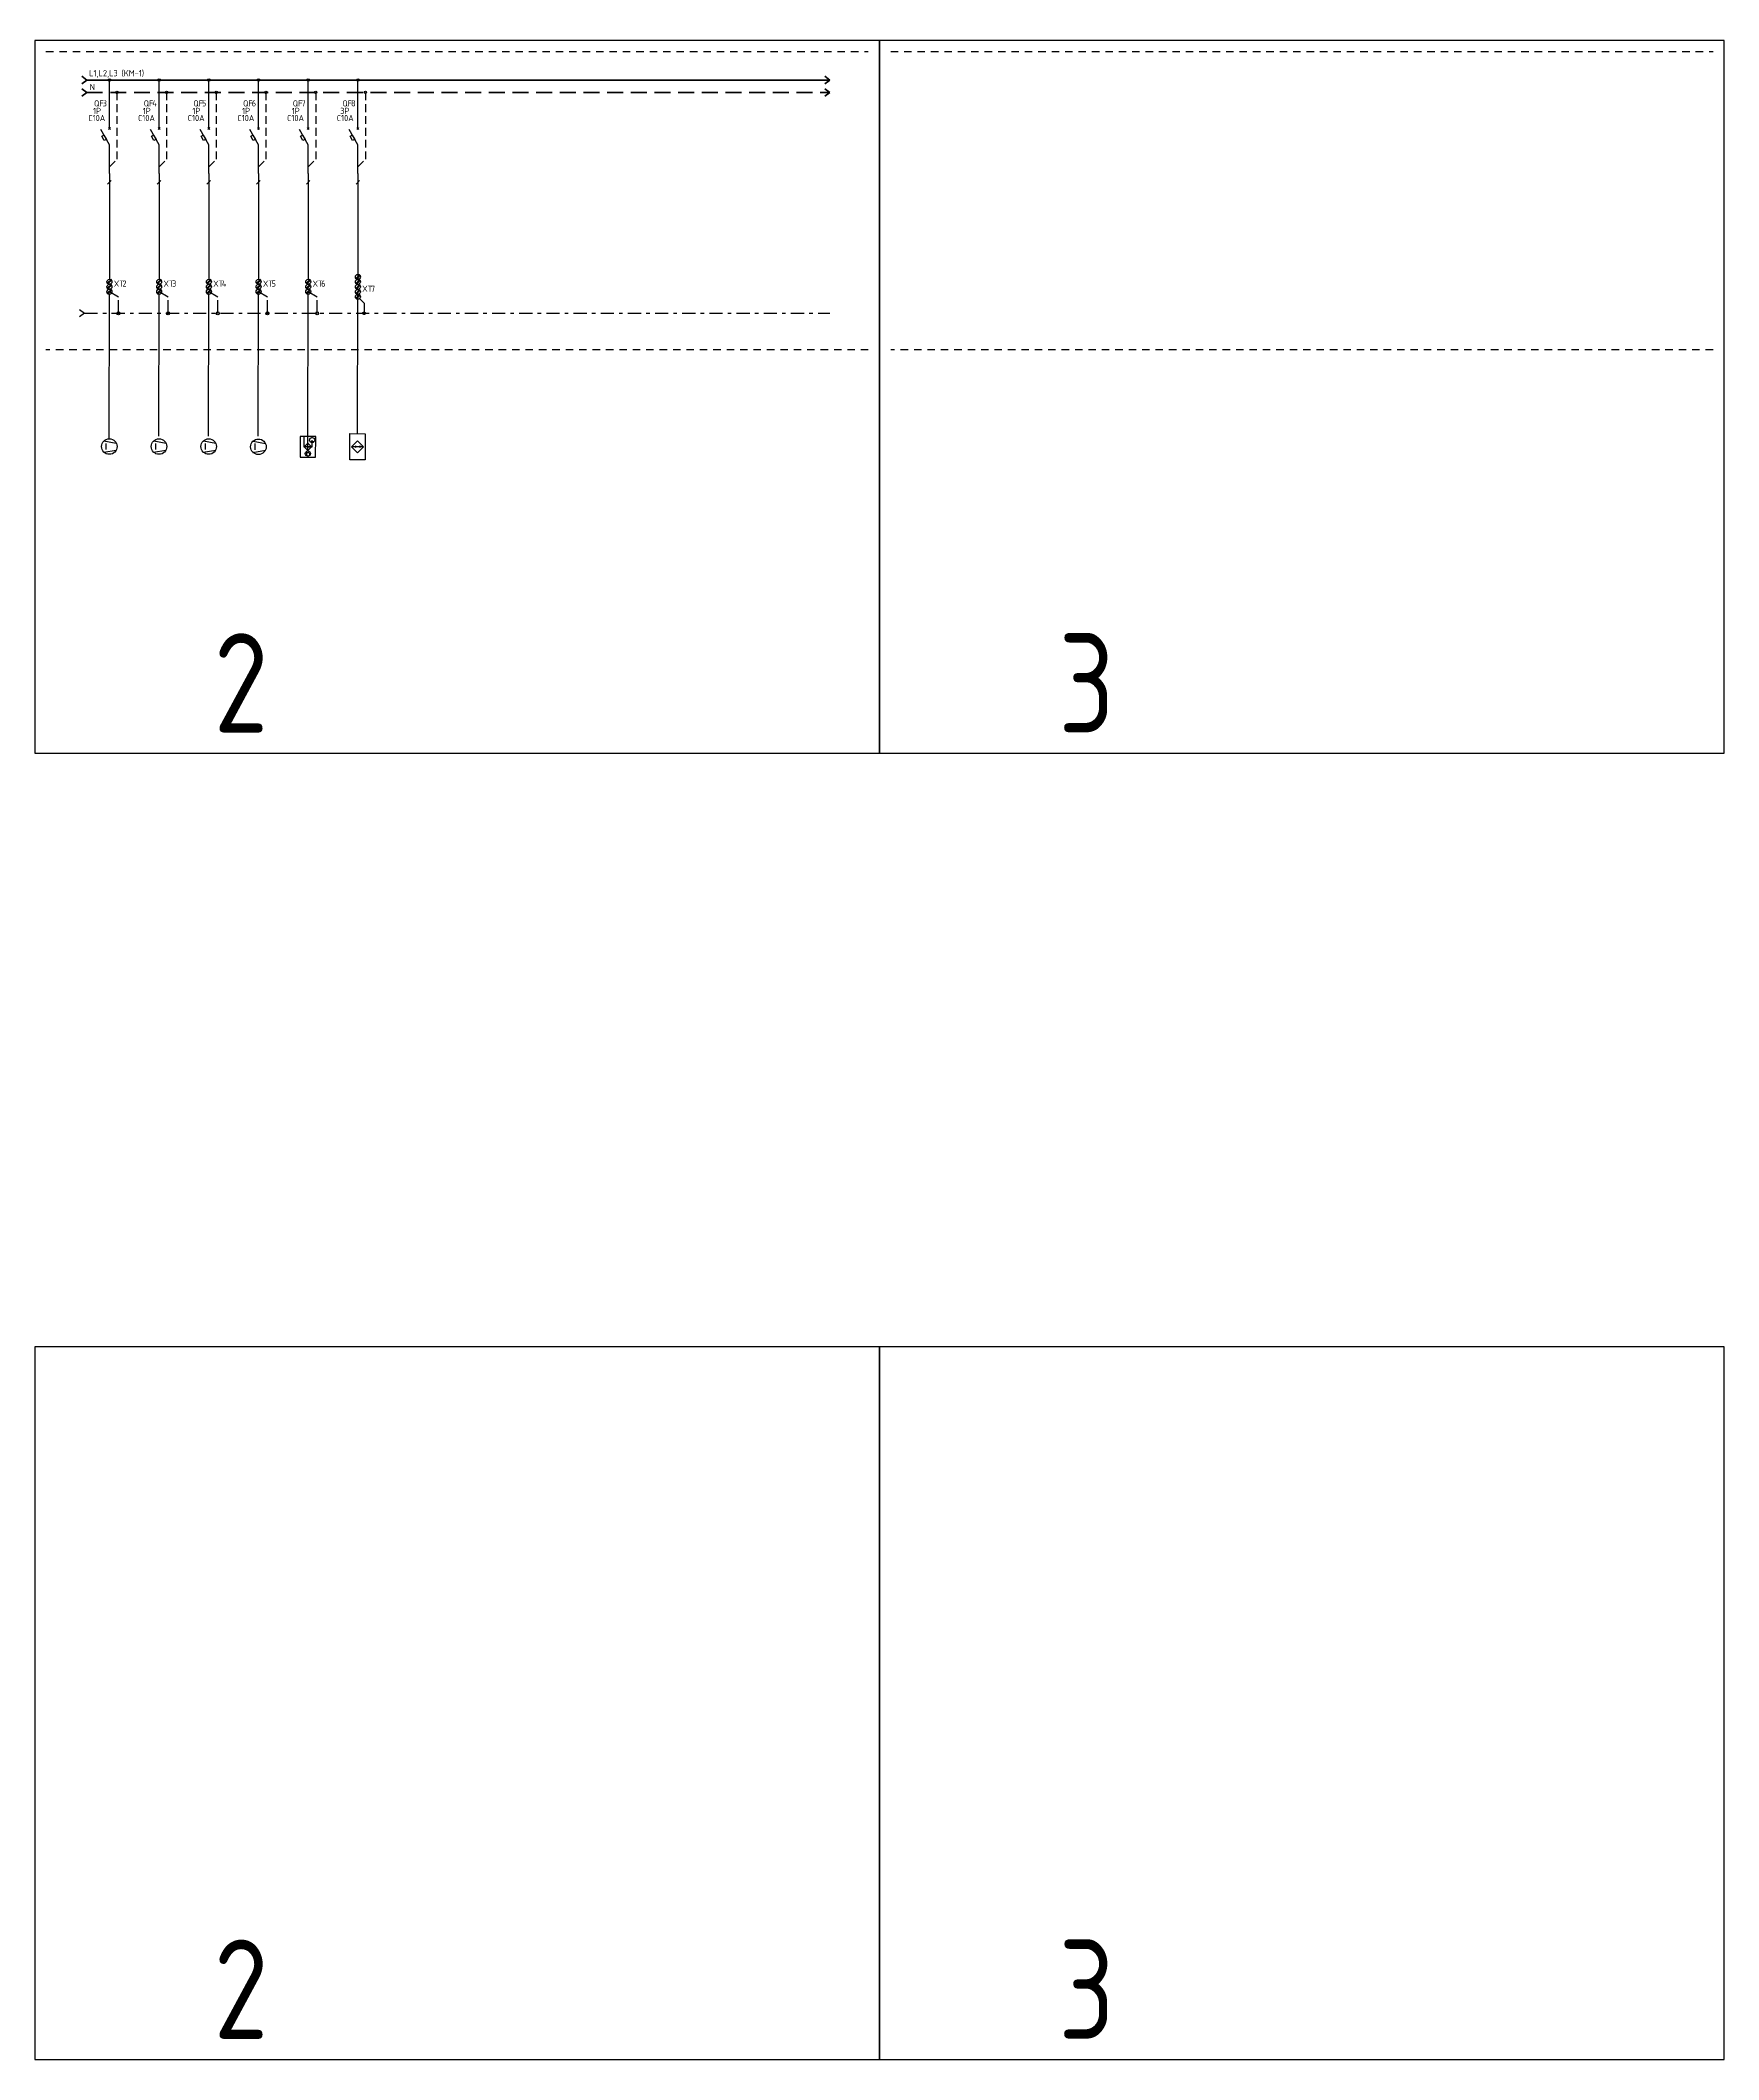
# Model space of a CAD drawing. Header units: millimetres. Extents: x -559267 to 5835, y 0 to 209897.
# Drawn here: x 397 to 1073, y 765 to 1578 of the extents above; entities that cross this region are included whole.
import ezdxf
from ezdxf.enums import TextEntityAlignment as Align

# ---------------------------------------------------------------- set-up
doc = ezdxf.new("R2010")
doc.units = ezdxf.units.MM
for name, pattern in [('CENTER2', [28.575, 19.05, -3.175, 3.175, -3.175]), ('HIDDEN2', [4.7625, 3.175, -1.5875]), ('JIS_02_0.7', [1.35, 0.75, -0.6]), ('Штрихштриховая', [10.936111, 5.291667, -2.116667, 1.411111, -2.116667])]:
    doc.linetypes.add(name, pattern=pattern)
for name, color, linetype in [('0_UNC_5 Доп. Оборудования', 1, 'Continuous'), ('0_XT', 7, 'Continuous'), ('SX_BLOCKS', 7, 'Continuous'), ('SX_PE', 3, 'CENTER2'), ('Нумерация QF', 7, 'Continuous')]:
    doc.layers.add(name, color=color, linetype=linetype)
doc.styles.add('UNC_A', font='GOST2304A_0.ttf')
doc.styles.add('Unecom', font='GOST2304A_0.ttf', dxfattribs={"height": 2.5})

# ---------------------------------------------------------------- blocks, each defined once
blk = doc.blocks.new('*U167')
at = {"lineweight": 40}
for p, q in [((0, 0), (-2, 1.5)), ((0, 0), (-2, -1.5)), ((299.12, 0), (297.12, 1.5)), ((299.12, 0), (297.12, -1.5)), ((0, -5), (-2, -3.5)), ((0, -5), (-2, -6.5)), ((299.12, -5), (297.12, -3.5)), ((299.12, -5), (297.12, -6.5))]:
    blk.add_line(p, q, dxfattribs=at)
at = {"linetype": 'ByBlock', "lineweight": 40}
blk.add_lwpolyline([(0, 0), (299.12, 0)], dxfattribs=at)
at = {"color": 4, "linetype": 'HIDDEN2', "lineweight": 40, "ltscale": 2}
blk.add_lwpolyline([(0, -5), (299.12, -5)], dxfattribs=at)
at = {"insert": (1.24, -1.57), "char_height": 2.5, "attachment_point": 1, "style": 'UNC_A'}
blk.add_mtext_dynamic_manual_height_columns('N', width=3.8436, gutter_width=12.5, heights=[0], dxfattribs=at)
at = {"style": 'UNC_A'}
blk.add_attdef('ЛИНИЯ', (1, 1.5), '', height=2.5, dxfattribs=at)
blk = doc.blocks.new('*U165')
for p, q in [((0, -36.27), (0, -16.73)), ((0, -42.79), (-3.51, -36.72)), ((-0.35, -36.62), (0.35, -35.91)), ((0.35, -36.62), (-0.35, -35.91)), ((0, -54.31), (0, -42.79))]:
    blk.add_line(p, q)
at = {"color": 4, "linetype": 'HIDDEN2'}
for p in [(3, -21.73), (0, -51.65)]:
    blk.add_line(p, (3, -48.65), dxfattribs=at)
blk.add_lwpolyline([(-2.12, -41.12), (-3.12, -39.39), (-2.25, -38.89), (-1.25, -40.62)], close=True)
for centre in [(0, -16.73), (3, -21.73)]:
    blk.add_circle(centre, 0.5)
at = {"insert": (-6.21, -24.9), "char_height": 2.5, "attachment_point": 1, "style": 'Unecom'}
blk.add_mtext_dynamic_manual_height_columns('\\pxql;QF', width=5.7065, gutter_width=12.5, heights=[4.37], dxfattribs=at)
at = {"style": 'Unecom'}
for tag, p in [('P', (-3.4, -30.43)), ('A', (-1.7, -33.28))]:
    blk.add_attdef(tag, text='', height=2.5, dxfattribs=at).set_placement(p, align=Align.RIGHT)
blk.add_attdef('N', (-3.15, -27.4), '', height=2.5, dxfattribs=at)
blk = doc.blocks.new('*U103')
at = {"lineweight": 25}
blk.add_line((-0.7, -0.71), (0.7, 0.71), dxfattribs=at)
blk = doc.blocks.new('*U174')
at = {"color": 18, "true_color": 0x000000, "style": 'Unecom'}
blk.add_attdef('V.', (-0.77, 5.77), '', height=2.5, dxfattribs=at)
at = {"color": 0}
blk.add_wipeout([(0.02, 2.5), (0.57, 2.44), (1.01, 2.29), (1.41, 2.07), (1.82, 1.72), (2.05, 1.43), (2.19, 1.21), (2.33, 0.92), (2.45, 0.52), (2.5, 0.17), (2.5, -0.15), (2.47, -0.4), (2.4, -0.72), (2.28, -1.03), (2.16, -1.26), (1.96, -1.55), (1.73, -1.81), (1.46, -2.03), (1.21, -2.19), (0.82, -2.36), (0.58, -2.43), (0.28, -2.49), (-0.02, -2.5), (-0.24, -2.49), (-0.51, -2.45), (-0.85, -2.36), (-1.16, -2.22), (-1.37, -2.1), (-1.56, -1.95), (-1.77, -1.77), (-1.92, -1.6), (-2.08, -1.39), (-2.21, -1.17), (-2.31, -0.97), (-2.37, -0.79), (-2.42, -0.62), (-2.48, -0.31), (-2.5, 0.02), (-2.48, 0.31), (-2.41, 0.69), (-2.31, 0.95), (-2.26, 1.08), (-2.15, 1.28), (-2.03, 1.47), (-1.94, 1.58), (-1.84, 1.7), (-1.64, 1.89), (-1.46, 2.03), (-1.28, 2.15), (-1.04, 2.28), (-0.86, 2.35), (-0.66, 2.41), (-0.49, 2.45), (-0.24, 2.49)], dxfattribs=at)
for p, q in [((-1.72, 1.82), (2.25, 1.09)), ((-1.01, -0.99), (-0.99, 1.01)), ((-1.75, -1.79), (2.24, -1.12))]:
    blk.add_line(p, q, dxfattribs=at)
blk.add_circle((0, 0), 2.5, dxfattribs=at)
blk = doc.blocks.new('3 ур. кламмы')
at = {"color": 32, "true_color": 0xcd6928}
for p, q in [((0.75, 0), (-1, -1.75)), ((1, -0.25), (-0.75, -2))]:
    blk.add_line(p, q, dxfattribs=at)
at = {"color": 5}
for p, q in [((0.75, -2), (-1, -3.75)), ((1, -2.25), (-0.75, -4))]:
    blk.add_line(p, q, dxfattribs=at)
at = {"color": 3}
for p, q in [((0.75, -4), (-1, -5.75)), ((1, -4.25), (-0.75, -6))]:
    blk.add_line(p, q, dxfattribs=at)
at = {"color": 32, "true_color": 0xcd6928}
blk.add_circle((0, -1), 1, dxfattribs=at)
at = {"color": 5}
blk.add_circle((0, -3), 1, dxfattribs=at)
at = {"color": 3}
blk.add_circle((0, -5), 1, dxfattribs=at)
at = {"style": 'UNC_A'}
blk.add_attdef('1', (1.75, -2.99), '', height=2.5, dxfattribs=at)
blk = doc.blocks.new('*U176')
at = {"color": 0}
blk.add_wipeout([(-2.49, 3.34), (2.51, 3.33), (2.49, -3.34), (-2.51, -3.33)], dxfattribs=at)
for p, q in [((1.18, 0), (-1.18, 0)), ((0, 0), (-0.48, 0.13)), ((0, 0), (-0.48, 0.13)), ((0, -1.33), (0.01, 3.33)), ((0, 0), (0.48, 0.13)), ((0, 0), (0.48, 0.13)), ((1.09, 1.76), (1.34, 1.33)), ((1.59, 1.76), (1.09, 1.76)), ((1.34, 3), (1.34, 3.33)), ((1.59, 1.76), (1.34, 1.33)), ((-0.61, -1.59), (-0.38, -2.91)), ((0, 0), (-0.48, -0.13)), ((0, 0), (-0.48, -0.13)), ((-0.34, -1.83), (0.33, -1.83)), ((-0.01, -3), (-0.01, -3.33)), ((0, 0), (0.48, -0.13)), ((0, 0), (0.48, -0.13)), ((0.6, -1.59), (0.36, -2.92))]:
    blk.add_line(p, q, dxfattribs=at)
for points in [[(-2.49, 3.34), (-2.51, -3.33), (2.49, -3.34), (2.51, 3.33)], [(-1.18, 0), (0, -1.18), (1.18, 0), (0, 1.18)]]:
    blk.add_lwpolyline(points, close=True, dxfattribs=at)
for points in [[(-1.32, 3.34), (-1.33, 0), (-1.18, 0)], [(1.18, 0), (1.33, 0), (1.34, 1.33)]]:
    blk.add_lwpolyline(points, dxfattribs=at)
for centre in [(1.34, 2.16), (-0.01, -2.17)]:
    blk.add_circle(centre, 0.833, dxfattribs=at)
at = {"color": 18, "true_color": 0x000000, "style": 'Unecom'}
blk.add_attdef('K.', (-0.73, 5.12), '', height=2.5, dxfattribs=at)
blk = doc.blocks.new('*U175')
at = {"color": 18, "true_color": 0x000000, "style": 'Unecom'}
blk.add_attdef('P.', (-1.35, 7.69), '', height=2.5, dxfattribs=at)
at = {"color": 0, "linetype": 'ByBlock'}
blk.add_wipeout([(-2.54, -4.21), (-2.52, 4.23), (2.48, 4.21), (2.46, -4.23)], dxfattribs=at)
for points in [[(2.46, -4.23), (-2.54, -4.21), (-2.52, 4.23), (2.48, 4.21)], [(-1.92, 0.01), (-0.02, 1.89), (1.92, -0.01), (-0.03, -1.95)]]:
    blk.add_lwpolyline(points, close=True, dxfattribs=at)
for points in [[(1.92, -0.01), (-1.92, 0.01)], [(-0.49, 0.17), (-0.89, -0.17)], [(-0.89, 0.17), (-0.49, -0.17)], [(0.43, 0.17), (0.89, -0.17)], [(0.89, 0.17), (0.43, -0.17)]]:
    blk.add_lwpolyline(points, dxfattribs=at)
blk = doc.blocks.new('SX_XTPE')
at = {"color": 3}
for p, q in [((0.753, 1.003), (-1.003, -0.753)), ((1.003, 0.753), (-0.753, -1.003))]:
    blk.add_line(p, q, dxfattribs=at)
blk.add_circle((0, 0), 1, dxfattribs=at)
blk = doc.blocks.new('SX_XT3')
at = {"color": 32, "true_color": 0xcd6928}
for p, q in [((0.7533, 4.0033), (-1.0033, 2.2467)), ((0.7533, 2.0033), (-1.0033, 0.2467)), ((1.0033, 3.7533), (-0.7533, 1.9967)), ((1.0033, 1.7533), (-0.7533, -0.0033))]:
    blk.add_line(p, q, dxfattribs=at)
for centre in [(0, 3), (0, 1)]:
    blk.add_circle(centre, 1, dxfattribs=at)

msp = doc.modelspace()

# ---------------------------------------------------------------- linework, layer by layer
at = {"color": 6}
for points in [[(735, 1577.99), (395, 1577.99), (395, 1290.99), (735, 1290.99), (735, 1577.99)], [(1075, 1577.99), (735, 1577.99), (735, 1290.99), (1075, 1290.99), (1075, 1577.99)], [(735, 1052.13), (395, 1052.13), (395, 765.13), (735, 765.13), (735, 1052.13)], [(1075, 1052.13), (735, 1052.13), (735, 765.13), (1075, 765.13), (1075, 1052.13)]]:
    msp.add_lwpolyline(points, dxfattribs=at)
at = {"linetype": 'JIS_02_0.7', "ltscale": 4}
for points in [[(399.5, 1573.46), (730.5, 1573.46)], [(739.5, 1573.46), (1070.5, 1573.46)], [(730.5, 1453.46), (399.5, 1453.46)], [(1070.5, 1453.46), (739.5, 1453.46)]]:
    msp.add_lwpolyline(points, dxfattribs=at)
for points in [[(425.06, 1524.46), (425.06, 1481.81)], [(445.06, 1524.46), (445.06, 1481.81)], [(465.06, 1524.46), (465.06, 1481.81)], [(485.06, 1524.46), (485.06, 1481.81)], [(505.06, 1524.46), (505.06, 1481.81)], [(525.06, 1524.46), (525.06, 1481.81)], [(424.93, 1417.62), (425.06, 1475.81)], [(444.91, 1418.66), (445.06, 1475.81)], [(464.91, 1418.66), (465.06, 1475.81)], [(484.91, 1418.66), (485.06, 1475.81)], [(504.93, 1417.62), (505.06, 1475.81)], [(524.91, 1418.66), (525.06, 1475.81)], [(413, 1469.65), (415, 1468.15), (413, 1466.65)]]:
    msp.add_lwpolyline(points)
at = {"color": 3, "linetype": 'Штрихштриховая'}
for points in [[(428.63, 1468.1), (428.63, 1474.58), (425.06, 1476.81)], [(448.63, 1468.1), (448.63, 1474.58), (445.06, 1476.81)], [(468.63, 1468.1), (468.63, 1474.58), (465.06, 1476.81)], [(488.63, 1468.1), (488.63, 1474.58), (485.06, 1476.81)], [(508.63, 1468.1), (508.63, 1474.58), (505.06, 1476.81)], [(415, 1468.15), (715, 1468.15)]]:
    msp.add_lwpolyline(points, dxfattribs=at)
at = {"color": 0, "linetype": 'ByBlock', "lineweight": -3}
for centre in [(428.63, 1468.11), (448.63, 1468.11), (468.63, 1468.11), (488.63, 1468.11), (508.63, 1468.11)]:
    msp.add_circle(centre, 0.575, dxfattribs=at)
at = {"layer": 'SX_PE'}
for p, q in [((525.74, 1474.07), (527.54, 1472.27)), ((527.54, 1472.27), (527.54, 1468.15))]:
    msp.add_line(p, q, dxfattribs=at)
msp.add_circle((527.54, 1468.15), 0.5, dxfattribs=at)

# ---------------------------------------------------------------- block references
for name, p, values in [('*U167', (415.88, 1562.04), {'ЛИНИЯ': 'L1,L2,L3 (KM-1)'}), ('3 ур. кламмы', (425.06, 1481.81), {'1': 'XT'}), ('3 ур. кламмы', (445.06, 1481.81), {'1': 'XT'}), ('3 ур. кламмы', (465.06, 1481.81), {'1': 'XT'}), ('3 ур. кламмы', (485.06, 1481.81), {'1': 'XT'}), ('3 ур. кламмы', (505.06, 1481.81), {'1': 'XT'}), ('3 ур. кламмы', (525.04, 1479.77), {'1': 'XT'})]:
    msp.add_blockref(name, p).add_auto_attribs(values)
at = {"color": 1}
ref = msp.add_blockref('*U165', (425.06, 1578.77), dxfattribs=at)
ref.add_attrib('P', '1P', dxfattribs={"height": 2.5, "style": 'Unecom'}).set_placement((421.66, 1548.34), align=Align.RIGHT)
ref.add_attrib('A', 'С10А', dxfattribs={"height": 2.5, "style": 'Unecom'}).set_placement((423.35, 1545.49), align=Align.RIGHT)
ref = msp.add_blockref('*U165', (445.06, 1578.77), dxfattribs=at)
ref.add_attrib('P', '1P', dxfattribs={"height": 2.5, "style": 'Unecom'}).set_placement((441.66, 1548.34), align=Align.RIGHT)
ref.add_attrib('A', 'С10А', dxfattribs={"height": 2.5, "style": 'Unecom'}).set_placement((443.35, 1545.49), align=Align.RIGHT)
ref = msp.add_blockref('*U165', (465.06, 1578.77), dxfattribs=at)
ref.add_attrib('P', '1P', dxfattribs={"height": 2.5, "style": 'Unecom'}).set_placement((461.66, 1548.34), align=Align.RIGHT)
ref.add_attrib('A', 'С10А', dxfattribs={"height": 2.5, "style": 'Unecom'}).set_placement((463.35, 1545.49), align=Align.RIGHT)
ref = msp.add_blockref('*U165', (485.06, 1578.77), dxfattribs=at)
ref.add_attrib('P', '1P', dxfattribs={"height": 2.5, "style": 'Unecom'}).set_placement((481.66, 1548.34), align=Align.RIGHT)
ref.add_attrib('A', 'С10А', dxfattribs={"height": 2.5, "style": 'Unecom'}).set_placement((483.35, 1545.49), align=Align.RIGHT)
ref = msp.add_blockref('*U165', (505.06, 1578.77), dxfattribs=at)
ref.add_attrib('P', '1P', dxfattribs={"height": 2.5, "style": 'Unecom'}).set_placement((501.66, 1548.34), align=Align.RIGHT)
ref.add_attrib('A', 'С10А', dxfattribs={"height": 2.5, "style": 'Unecom'}).set_placement((503.35, 1545.49), align=Align.RIGHT)
ref = msp.add_blockref('*U165', (525.06, 1578.77), dxfattribs=at)
ref.add_attrib('P', '3P', dxfattribs={"height": 2.5, "style": 'Unecom'}).set_placement((521.66, 1548.34), align=Align.RIGHT)
ref.add_attrib('A', 'С10А', dxfattribs={"height": 2.5, "style": 'Unecom'}).set_placement((523.35, 1545.49), align=Align.RIGHT)
for p in [(425, 1520.87), (445, 1520.87), (465, 1520.87), (485, 1520.87), (505, 1520.87), (525, 1520.87)]:
    msp.add_blockref('*U103', p)
at = {"layer": 'SX_BLOCKS'}
for name, p in [('SX_XT3', (525.04, 1479.77)), ('SX_XTPE', (525.04, 1474.77))]:
    msp.add_blockref(name, p, dxfattribs=at)

# ---------------------------------------------------------------- texts
at = {"layer": '0_XT', "char_height": 2.5, "attachment_point": 4, "style": 'Unecom'}
for s, insert in [('2', (430.28, 1480.09)), ('3', (450.28, 1480.09)), ('4', (470.28, 1480.09)), ('5', (490.28, 1480.09)), ('6', (510.28, 1480.09)), ('7', (530.28, 1477.99))]:
    msp.add_mtext_dynamic_manual_height_columns(s, width=9.9168, gutter_width=12.5, heights=[0], dxfattribs=dict(at, insert=insert))
at = {"layer": 'Defpoints', "color": 6, "char_height": 40, "attachment_point": 1, "style": 'Unecom'}
for s, insert in [('2', (467.02, 1339.31)), ('3', (807.02, 1339.31)), ('2', (467.02, 813.44)), ('3', (807.02, 813.44))]:
    msp.add_mtext_dynamic_manual_height_columns(s, width=99.9205, gutter_width=12.5, heights=[0], dxfattribs=dict(at, insert=insert))
at = {"layer": 'Нумерация QF', "char_height": 2.5, "attachment_point": 4, "style": 'Unecom'}
for s, insert in [('3', (422.31, 1552.66)), ('4', (442.31, 1552.66)), ('5', (462.31, 1552.66)), ('6', (482.31, 1552.66)), ('7', (502.31, 1552.66)), ('8', (522.31, 1552.66))]:
    msp.add_mtext_dynamic_manual_height_columns(s, width=7.51, gutter_width=12.5, heights=[0], dxfattribs=dict(at, insert=insert))

# ---------------------------------------------------------------- next in the draw order: block references
at = {"layer": '0_UNC_5 Доп. Оборудования', "color": 4, "xscale": 1.252060273136781, "yscale": 1.252060273136781, "zscale": 1.252060273136781}
for name, p in [('*U174', (425, 1414.49)), ('*U174', (445, 1414.49)), ('*U174', (465, 1414.49)), ('*U174', (485, 1414.39)), ('*U176', (504.93, 1414.39)), ('*U175', (524.93, 1414.39))]:
    msp.add_blockref(name, p, dxfattribs=at)

doc.saveas('drawing.dxf')
